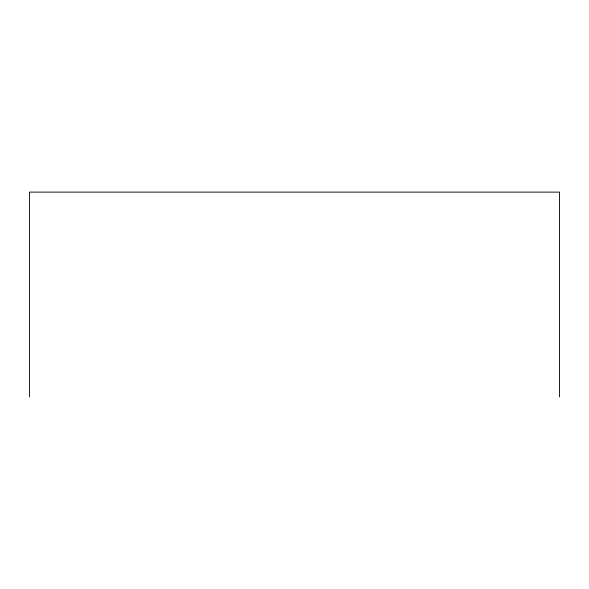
<?xml version="1.0" encoding="UTF-8"?>
<svg xmlns="http://www.w3.org/2000/svg" width="589" height="589" viewBox="0 0 589 589"><rect width="100%" height="100%" fill="white"/><g stroke="black" fill="none" stroke-linecap="round" stroke-linejoin="round"><path stroke-width="0.88" d="M559.55 396.89L559.55 192.11L29.45 192.11L29.45 396.89"/></g></svg>
